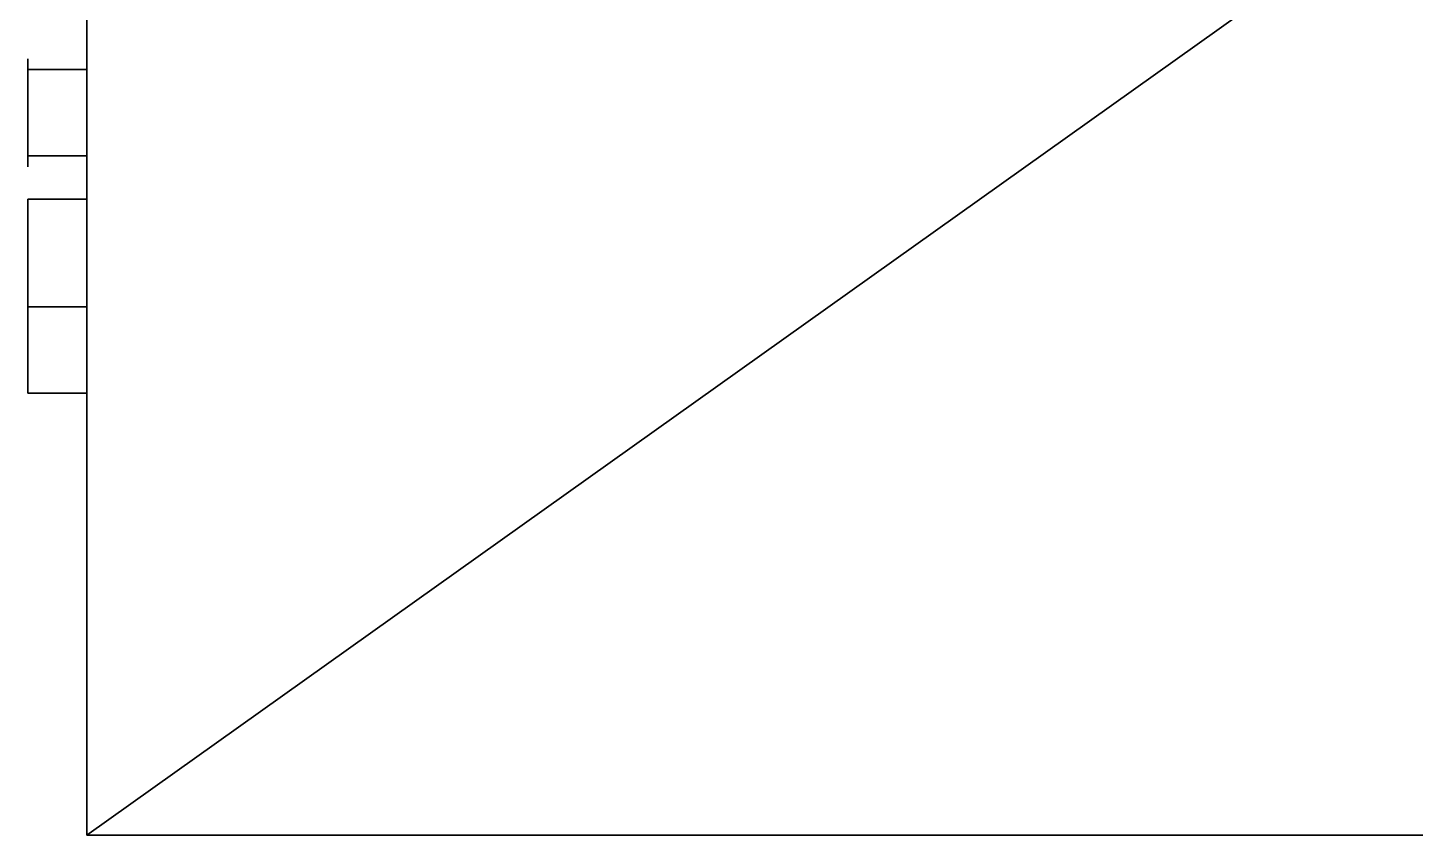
# Model space of a CAD drawing. Header units: millimetres. Extents: x -159872 to 386485, y -250577 to 158966.
# Drawn here: x 159014.26 to 159061.32, y 8956.29 to 8983.68 of the extents above; entities that cross this region are included whole.
import ezdxf

# ---------------------------------------------------------------- set-up
doc = ezdxf.new("R2010")
doc.units = ezdxf.units.MM
doc.layers.get('0').update_dxf_attribs({"lineweight": 25})
doc.layers.add('LDS-equipment-kitchen equipment', color=3, linetype='Continuous', lineweight=13)

# ---------------------------------------------------------------- blocks, each defined once
blk = doc.blocks.new('A$C8c4223e1')
at = {"lineweight": 25, "transparency": 33554687}
for points, invisible_edges in [([(28, 22.69, 28.182), (28, 26.335, 28.501), (28, 26.341, 28.341), (28, 26.335, 28.182)], 9), ([(28, 26.341, 28.341), (30, 26.341, 28.341), (30, 26.335, 28.182), (28, 26.335, 28.182)], 5), ([(28, 26.335, 28.501), (30, 26.335, 28.501), (30, 26.341, 28.341), (28, 26.341, 28.341)], 5), ([(28, 26.335, 28.501), (28, 23.739, 29.999), (28, 23.887, 30.06), (28, 24.039, 30.108)], 9), ([(28, 26.335, 28.182), (28, 23.739, 26.684), (28, 23.598, 26.757)], 9), ([(28, 26.335, 28.182), (28, 24.353, 26.519), (28, 24.195, 26.54), (28, 24.039, 26.575)], 9), ([(28, 24.039, 30.108), (28, 24.195, 30.143), (28, 26.335, 28.501)], 10), ([(28, 26.335, 28.501), (28, 23.111, 29.517), (28, 23.219, 29.635), (28, 23.336, 29.743)], 9), ([(28, 26.335, 28.182), (28, 22.854, 27.568), (28, 22.793, 27.716), (28, 22.745, 27.868)], 9), ([(28, 26.335, 28.182), (28, 23.111, 27.166), (28, 23.014, 27.292), (28, 22.928, 27.427)], 9), ([(28, 24.039, 26.575), (28, 23.887, 26.623), (28, 23.739, 26.684), (28, 26.335, 28.182)], 12), ([(28, 24.353, 26.519), (28, 26.335, 28.182), (28, 26.314, 28.024), (28, 26.279, 27.868)], 9), ([(28, 24.195, 30.143), (28, 24.353, 30.164), (28, 26.335, 28.501)], 10), ([(28, 26.335, 28.501), (28, 22.928, 29.256), (28, 23.014, 29.391), (28, 23.111, 29.517)], 9), ([(28, 22.928, 27.427), (28, 22.854, 27.568), (28, 26.335, 28.182)], 10), ([(28, 23.598, 26.757), (28, 23.463, 26.843), (28, 23.336, 26.94), (28, 26.335, 28.182)], 12), ([(28, 24.353, 30.164), (28, 24.512, 30.171), (28, 24.672, 30.164), (28, 26.335, 28.501)], 12), ([(28, 23.336, 29.743), (28, 23.463, 29.84), (28, 26.335, 28.501)], 10), ([(28, 26.335, 28.501), (28, 22.745, 28.815), (28, 22.793, 28.967), (28, 22.854, 29.115)], 9), ([(28, 26.335, 28.501), (28, 22.69, 28.182), (28, 22.683, 28.341), (28, 22.69, 28.501)], 9), ([(28, 23.336, 26.94), (28, 23.219, 27.048), (28, 23.111, 27.166), (28, 26.335, 28.182)], 12), ([(28, 23.463, 29.84), (28, 23.598, 29.926), (28, 23.739, 29.999), (28, 26.335, 28.501)], 12), ([(28, 22.69, 28.501), (28, 22.711, 28.659), (28, 22.745, 28.815), (28, 26.335, 28.501)], 12), ([(28, 22.854, 29.115), (28, 22.928, 29.256), (28, 26.335, 28.501)], 10), ([(28, 22.745, 27.868), (28, 22.711, 28.024), (28, 22.69, 28.182), (28, 26.335, 28.182)], 12), ([(28, 26.279, 28.815), (28, 26.314, 28.659), (28, 26.335, 28.501), (28, 24.672, 30.164)], 12), ([(28, 26.335, 28.182), (30, 26.335, 28.182), (30, 26.314, 28.024), (28, 26.314, 28.024)], 5), ([(28, 26.314, 28.659), (30, 26.314, 28.659), (30, 26.335, 28.501), (28, 26.335, 28.501)], 5), ([(28, 26.314, 28.024), (30, 26.314, 28.024), (30, 26.279, 27.868), (28, 26.279, 27.868)], 5), ([(28, 26.279, 28.815), (30, 26.279, 28.815), (30, 26.314, 28.659), (28, 26.314, 28.659)], 5), ([(28, 26.17, 29.115), (28, 26.231, 28.967), (28, 26.279, 28.815), (28, 24.672, 30.164)], 12), ([(28, 26.279, 27.868), (28, 26.231, 27.716), (28, 26.17, 27.568), (28, 24.353, 26.519)], 12), ([(28, 26.279, 27.868), (30, 26.279, 27.868), (30, 26.231, 27.716), (28, 26.231, 27.716)], 5), ([(28, 26.231, 28.967), (30, 26.231, 28.967), (30, 26.279, 28.815), (28, 26.279, 28.815)], 5), ([(28, 26.231, 27.716), (30, 26.231, 27.716), (30, 26.17, 27.568), (28, 26.17, 27.568)], 5), ([(28, 26.17, 29.115), (30, 26.17, 29.115), (30, 26.231, 28.967), (28, 26.231, 28.967)], 5), ([(28, 24.672, 30.164), (28, 26.011, 29.391), (28, 26.096, 29.256), (28, 26.17, 29.115)], 9), ([(28, 26.17, 27.568), (28, 26.096, 27.427), (28, 26.011, 27.292), (28, 24.353, 26.519)], 12), ([(28, 26.17, 27.568), (30, 26.17, 27.568), (30, 26.096, 27.427), (28, 26.096, 27.427)], 5), ([(28, 26.096, 29.256), (30, 26.096, 29.256), (30, 26.17, 29.115), (28, 26.17, 29.115)], 5), ([(28, 26.096, 27.427), (30, 26.096, 27.427), (30, 26.011, 27.292), (28, 26.011, 27.292)], 5), ([(28, 26.011, 29.391), (30, 26.011, 29.391), (30, 26.096, 29.256), (28, 26.096, 29.256)], 5), ([(28, 24.672, 30.164), (28, 25.806, 29.635), (28, 25.913, 29.517), (28, 26.011, 29.391)], 9), ([(28, 24.353, 26.519), (28, 26.011, 27.292), (28, 25.913, 27.166), (28, 25.806, 27.048)], 9), ([(28, 26.011, 27.292), (30, 26.011, 27.292), (30, 25.913, 27.166), (28, 25.913, 27.166)], 5), ([(28, 25.913, 29.517), (30, 25.913, 29.517), (30, 26.011, 29.391), (28, 26.011, 29.391)], 5), ([(28, 25.913, 27.166), (30, 25.913, 27.166), (30, 25.806, 27.048), (28, 25.806, 27.048)], 5), ([(28, 25.806, 29.635), (30, 25.806, 29.635), (30, 25.913, 29.517), (28, 25.913, 29.517)], 5), ([(30, 26.314, 28.024), (30, 26.335, 28.182), (30, 26.341, 28.341), (30, 23.739, 29.999)], 12), ([(30, 26.341, 28.341), (30, 26.335, 28.501), (30, 23.739, 29.999)], 10), ([(30, 26.335, 28.501), (30, 25.561, 29.84), (30, 25.427, 29.926)], 9), ([(30, 26.335, 28.501), (30, 24.195, 30.143), (30, 24.039, 30.108)], 9), ([(30, 26.335, 28.501), (30, 25.138, 30.06), (30, 24.986, 30.108)], 9), ([(30, 26.335, 28.501), (30, 25.806, 29.635), (30, 25.688, 29.743), (30, 25.561, 29.84)], 9), ([(30, 26.335, 28.501), (30, 24.353, 30.164), (30, 24.195, 30.143)], 9), ([(30, 25.427, 29.926), (30, 25.285, 29.999), (30, 25.138, 30.06), (30, 26.335, 28.501)], 12), ([(30, 25.806, 29.635), (30, 26.335, 28.501), (30, 26.314, 28.659), (30, 26.279, 28.815)], 9), ([(30, 26.335, 28.501), (30, 24.672, 30.164), (30, 24.512, 30.171), (30, 24.353, 30.164)], 9), ([(30, 24.986, 30.108), (30, 24.83, 30.143), (30, 24.672, 30.164), (30, 26.335, 28.501)], 12), ([(30, 24.039, 30.108), (30, 23.887, 30.06), (30, 23.739, 29.999), (30, 26.335, 28.501)], 12), ([(30, 23.739, 29.999), (30, 26.279, 27.868), (30, 26.314, 28.024)], 9), ([(30, 26.279, 28.815), (30, 26.096, 29.256), (30, 26.011, 29.391)], 9), ([(30, 26.279, 28.815), (30, 26.231, 28.967), (30, 26.17, 29.115), (30, 26.096, 29.256)], 8), ([(30, 26.011, 29.391), (30, 25.913, 29.517), (30, 25.806, 29.635), (30, 26.279, 28.815)], 12), ([(30, 23.739, 29.999), (30, 26.17, 27.568), (30, 26.231, 27.716), (30, 26.279, 27.868)], 9), ([(30, 23.739, 29.999), (30, 26.096, 27.427), (30, 26.17, 27.568)], 9), ([(30, 26.096, 27.427), (30, 23.336, 29.743), (30, 23.219, 29.635), (30, 23.111, 29.517)], 9), ([(30, 26.096, 27.427), (30, 23.463, 29.84), (30, 23.336, 29.743)], 9), ([(30, 26.096, 27.427), (30, 22.745, 28.815), (30, 22.711, 28.659), (30, 22.69, 28.501)], 9), ([(30, 26.096, 27.427), (30, 22.928, 29.256), (30, 22.854, 29.115)], 9), ([(30, 26.096, 27.427), (30, 23.739, 29.999), (30, 23.598, 29.926), (30, 23.463, 29.84)], 9), ([(30, 22.854, 29.115), (30, 22.793, 28.967), (30, 22.745, 28.815), (30, 26.096, 27.427)], 12), ([(30, 23.111, 29.517), (30, 23.014, 29.391), (30, 22.928, 29.256), (30, 26.096, 27.427)], 12), ([(30, 26.011, 27.292), (30, 26.096, 27.427), (30, 22.69, 28.501)], 10), ([(30, 25.806, 27.048), (30, 25.913, 27.166), (30, 26.011, 27.292), (30, 22.69, 28.501)], 12), ([(28, 25.806, 29.635), (28, 24.672, 30.164), (28, 24.83, 30.143), (28, 24.986, 30.108)], 9), ([(28, 24.986, 30.108), (28, 25.138, 30.06), (28, 25.806, 29.635)], 10), ([(28, 25.561, 29.84), (28, 25.688, 29.743), (28, 25.806, 29.635), (28, 25.138, 30.06)], 12), ([(28, 25.806, 27.048), (28, 25.688, 26.94), (28, 25.561, 26.843), (28, 24.353, 26.519)], 12), ([(28, 25.806, 27.048), (30, 25.806, 27.048), (30, 25.688, 26.94), (28, 25.688, 26.94)], 5), ([(28, 25.688, 29.743), (30, 25.688, 29.743), (30, 25.806, 29.635), (28, 25.806, 29.635)], 5), ([(28, 25.688, 26.94), (30, 25.688, 26.94), (30, 25.561, 26.843), (28, 25.561, 26.843)], 5), ([(28, 25.561, 29.84), (30, 25.561, 29.84), (30, 25.688, 29.743), (28, 25.688, 29.743)], 5), ([(28, 25.138, 30.06), (28, 25.285, 29.999), (28, 25.427, 29.926), (28, 25.561, 29.84)], 8), ([(28, 24.672, 26.519), (28, 25.561, 26.843), (28, 25.427, 26.757), (28, 25.285, 26.684)], 9), ([(28, 24.672, 26.519), (28, 24.512, 26.512), (28, 24.353, 26.519), (28, 25.561, 26.843)], 12), ([(28, 25.561, 26.843), (30, 25.561, 26.843), (30, 25.427, 26.757), (28, 25.427, 26.757)], 5), ([(28, 25.427, 29.926), (30, 25.427, 29.926), (30, 25.561, 29.84), (28, 25.561, 29.84)], 5), ([(28, 25.427, 26.757), (30, 25.427, 26.757), (30, 25.285, 26.684), (28, 25.285, 26.684)], 5), ([(28, 25.285, 29.999), (30, 25.285, 29.999), (30, 25.427, 29.926), (28, 25.427, 29.926)], 5), ([(30, 22.69, 28.501), (30, 25.561, 26.843), (30, 25.688, 26.94), (30, 25.806, 27.048)], 9), ([(30, 25.285, 26.684), (30, 25.427, 26.757), (30, 25.561, 26.843), (30, 22.69, 28.501)], 12), ([(28, 25.285, 26.684), (28, 25.138, 26.623), (28, 24.986, 26.575), (28, 24.83, 26.54)], 8), ([(28, 24.83, 26.54), (28, 24.672, 26.519), (28, 25.285, 26.684)], 10), ([(28, 25.285, 26.684), (30, 25.285, 26.684), (30, 25.138, 26.623), (28, 25.138, 26.623)], 5), ([(28, 25.138, 30.06), (30, 25.138, 30.06), (30, 25.285, 29.999), (28, 25.285, 29.999)], 5), ([(28, 25.138, 26.623), (30, 25.138, 26.623), (30, 24.986, 26.575), (28, 24.986, 26.575)], 5), ([(28, 24.986, 30.108), (30, 24.986, 30.108), (30, 25.138, 30.06), (28, 25.138, 30.06)], 5), ([(28, 24.986, 26.575), (30, 24.986, 26.575), (30, 24.83, 26.54), (28, 24.83, 26.54)], 5), ([(28, 24.83, 30.143), (30, 24.83, 30.143), (30, 24.986, 30.108), (28, 24.986, 30.108)], 5), ([(30, 24.986, 26.575), (30, 25.138, 26.623), (30, 25.285, 26.684), (30, 22.69, 28.501)], 12), ([(30, 22.69, 28.501), (30, 24.83, 26.54), (30, 24.986, 26.575)], 9), ([(28, 24.83, 26.54), (30, 24.83, 26.54), (30, 24.672, 26.519), (28, 24.672, 26.519)], 5), ([(28, 24.672, 30.164), (30, 24.672, 30.164), (30, 24.83, 30.143), (28, 24.83, 30.143)], 5), ([(28, 24.672, 26.519), (30, 24.672, 26.519), (30, 24.512, 26.512), (28, 24.512, 26.512)], 5), ([(28, 24.512, 30.171), (30, 24.512, 30.171), (30, 24.672, 30.164), (28, 24.672, 30.164)], 5), ([(28, 24.353, 30.164), (30, 24.353, 30.164), (30, 24.512, 30.171), (28, 24.512, 30.171)], 5), ([(28, 24.512, 26.512), (30, 24.512, 26.512), (30, 24.353, 26.519), (28, 24.353, 26.519)], 5), ([(30, 22.69, 28.501), (30, 24.672, 26.519), (30, 24.83, 26.54)], 9), ([(30, 22.69, 28.501), (30, 24.353, 26.519), (30, 24.512, 26.512), (30, 24.672, 26.519)], 9), ([(28, 24.195, 30.143), (30, 24.195, 30.143), (30, 24.353, 30.164), (28, 24.353, 30.164)], 5), ([(28, 24.353, 26.519), (30, 24.353, 26.519), (30, 24.195, 26.54), (28, 24.195, 26.54)], 5), ([(28, 24.039, 30.108), (30, 24.039, 30.108), (30, 24.195, 30.143), (28, 24.195, 30.143)], 5), ([(28, 24.195, 26.54), (30, 24.195, 26.54), (30, 24.039, 26.575), (28, 24.039, 26.575)], 5), ([(28, 23.887, 30.06), (30, 23.887, 30.06), (30, 24.039, 30.108), (28, 24.039, 30.108)], 5), ([(28, 24.039, 26.575), (30, 24.039, 26.575), (30, 23.887, 26.623), (28, 23.887, 26.623)], 5), ([(30, 24.353, 26.519), (30, 22.711, 28.024), (30, 22.745, 27.868)], 9), ([(30, 24.353, 26.519), (30, 23.739, 26.684), (30, 23.887, 26.623), (30, 24.039, 26.575)], 9), ([(30, 24.353, 26.519), (30, 23.336, 26.94), (30, 23.463, 26.843), (30, 23.598, 26.757)], 9), ([(30, 24.353, 26.519), (30, 22.854, 27.568), (30, 22.928, 27.427)], 9), ([(30, 24.353, 26.519), (30, 22.69, 28.182), (30, 22.711, 28.024)], 9), ([(30, 23.598, 26.757), (30, 23.739, 26.684), (30, 24.353, 26.519)], 10), ([(30, 22.745, 27.868), (30, 22.793, 27.716), (30, 22.854, 27.568), (30, 24.353, 26.519)], 12), ([(30, 24.353, 26.519), (30, 23.111, 27.166), (30, 23.219, 27.048), (30, 23.336, 26.94)], 9), ([(30, 24.353, 26.519), (30, 22.69, 28.501), (30, 22.683, 28.341), (30, 22.69, 28.182)], 9), ([(30, 22.928, 27.427), (30, 23.014, 27.292), (30, 23.111, 27.166), (30, 24.353, 26.519)], 12), ([(30, 24.039, 26.575), (30, 24.195, 26.54), (30, 24.353, 26.519)], 8), ([(28, 23.739, 29.999), (30, 23.739, 29.999), (30, 23.887, 30.06), (28, 23.887, 30.06)], 5), ([(28, 23.887, 26.623), (30, 23.887, 26.623), (30, 23.739, 26.684), (28, 23.739, 26.684)], 5), ([(28, 23.598, 29.926), (30, 23.598, 29.926), (30, 23.739, 29.999), (28, 23.739, 29.999)], 5), ([(28, 23.739, 26.684), (30, 23.739, 26.684), (30, 23.598, 26.757), (28, 23.598, 26.757)], 5), ([(28, 23.463, 29.84), (30, 23.463, 29.84), (30, 23.598, 29.926), (28, 23.598, 29.926)], 5), ([(28, 23.598, 26.757), (30, 23.598, 26.757), (30, 23.463, 26.843), (28, 23.463, 26.843)], 5), ([(28, 23.336, 29.743), (30, 23.336, 29.743), (30, 23.463, 29.84), (28, 23.463, 29.84)], 5), ([(28, 23.463, 26.843), (30, 23.463, 26.843), (30, 23.336, 26.94), (28, 23.336, 26.94)], 5), ([(28, 23.219, 29.635), (30, 23.219, 29.635), (30, 23.336, 29.743), (28, 23.336, 29.743)], 5), ([(28, 23.336, 26.94), (30, 23.336, 26.94), (30, 23.219, 27.048), (28, 23.219, 27.048)], 5), ([(28, 23.111, 29.517), (30, 23.111, 29.517), (30, 23.219, 29.635), (28, 23.219, 29.635)], 5), ([(28, 23.219, 27.048), (30, 23.219, 27.048), (30, 23.111, 27.166), (28, 23.111, 27.166)], 5), ([(28, 23.014, 29.391), (30, 23.014, 29.391), (30, 23.111, 29.517), (28, 23.111, 29.517)], 5), ([(28, 23.111, 27.166), (30, 23.111, 27.166), (30, 23.014, 27.292), (28, 23.014, 27.292)], 5), ([(28, 22.928, 29.256), (30, 22.928, 29.256), (30, 23.014, 29.391), (28, 23.014, 29.391)], 5), ([(28, 23.014, 27.292), (30, 23.014, 27.292), (30, 22.928, 27.427), (28, 22.928, 27.427)], 5), ([(28, 22.854, 29.115), (30, 22.854, 29.115), (30, 22.928, 29.256), (28, 22.928, 29.256)], 5), ([(28, 22.928, 27.427), (30, 22.928, 27.427), (30, 22.854, 27.568), (28, 22.854, 27.568)], 5), ([(28, 22.793, 28.967), (30, 22.793, 28.967), (30, 22.854, 29.115), (28, 22.854, 29.115)], 5), ([(28, 22.854, 27.568), (30, 22.854, 27.568), (30, 22.793, 27.716), (28, 22.793, 27.716)], 5), ([(28, 22.745, 28.815), (30, 22.745, 28.815), (30, 22.793, 28.967), (28, 22.793, 28.967)], 5), ([(28, 22.793, 27.716), (30, 22.793, 27.716), (30, 22.745, 27.868), (28, 22.745, 27.868)], 5), ([(28, 22.711, 28.659), (30, 22.711, 28.659), (30, 22.745, 28.815), (28, 22.745, 28.815)], 5), ([(28, 22.745, 27.868), (30, 22.745, 27.868), (30, 22.711, 28.024), (28, 22.711, 28.024)], 5), ([(28, 22.69, 28.501), (30, 22.69, 28.501), (30, 22.711, 28.659), (28, 22.711, 28.659)], 5), ([(28, 22.711, 28.024), (30, 22.711, 28.024), (30, 22.69, 28.182), (28, 22.69, 28.182)], 5), ([(28, 22.683, 28.341), (30, 22.683, 28.341), (30, 22.69, 28.501), (28, 22.69, 28.501)], 5), ([(28, 22.69, 28.182), (30, 22.69, 28.182), (30, 22.683, 28.341), (28, 22.683, 28.341)], 5), ([(28, 17.927, 17.927), (28, 21.585, 17.927), (28, 21.585, 15), (28, 17.927, 15)], 8), ([(30, 17.927, 15), (30, 21.585, 15), (30, 21.585, 17.927), (30, 17.927, 17.927)], 8), ([(28, 17.927, 17.927), (28, 15.353, 16.534), (28, 15.247, 16.751), (28, 15.159, 16.976)], 9), ([(28, 15.159, 16.976), (28, 15.09, 17.208), (28, 17.927, 17.927)], 10), ([(28, 17.927, 17.927), (28, 15.773, 15.945), (28, 15.617, 16.129)], 9), ([(28, 17.927, 17.927), (28, 16.976, 15.159), (28, 16.751, 15.247), (28, 16.534, 15.353)], 9), ([(28, 15.617, 16.129), (28, 15.477, 16.326), (28, 15.353, 16.534), (28, 17.927, 17.927)], 12), ([(28, 16.534, 15.353), (28, 16.326, 15.477), (28, 17.927, 17.927)], 10), ([(28, 17.927, 17.927), (28, 17.927, 15), (28, 17.685, 15.01), (28, 17.445, 15.04)], 9), ([(28, 15.09, 17.208), (28, 15.04, 17.445), (28, 17.927, 17.927)], 10), ([(28, 17.445, 15.04), (28, 17.208, 15.09), (28, 16.976, 15.159), (28, 17.927, 17.927)], 12), ([(28, 17.927, 17.927), (28, 15.945, 15.773), (28, 15.773, 15.945)], 9), ([(28, 15.04, 17.445), (28, 15.01, 17.685), (28, 15, 17.927), (28, 17.927, 17.927)], 12), ([(28, 15, 17.927), (28, 15, 30.732), (28, 17.927, 30.732), (28, 17.927, 17.927)], 8), ([(28, 16.326, 15.477), (28, 16.129, 15.617), (28, 15.945, 15.773), (28, 17.927, 17.927)], 12), ([(28, 17.927, 15), (30, 17.927, 15), (30, 17.685, 15.01), (28, 17.685, 15.01)], 4), ([(30, 17.927, 17.927), (30, 16.326, 15.477), (30, 16.534, 15.353), (30, 16.751, 15.247)], 9), ([(30, 17.927, 17.927), (30, 15.09, 17.208), (30, 15.159, 16.976)], 9), ([(30, 17.927, 17.927), (30, 15, 17.927), (30, 15.01, 17.685), (30, 15.04, 17.445)], 9), ([(30, 16.751, 15.247), (30, 16.976, 15.159), (30, 17.927, 17.927)], 10), ([(30, 17.927, 17.927), (30, 15.773, 15.945), (30, 15.945, 15.773), (30, 16.129, 15.617)], 9), ([(30, 17.927, 17.927), (30, 15.353, 16.534), (30, 15.477, 16.326)], 9), ([(30, 15.04, 17.445), (30, 15.09, 17.208), (30, 17.927, 17.927)], 10), ([(30, 16.129, 15.617), (30, 16.326, 15.477), (30, 17.927, 17.927)], 10), ([(30, 15.159, 16.976), (30, 15.247, 16.751), (30, 15.353, 16.534), (30, 17.927, 17.927)], 12), ([(30, 16.976, 15.159), (30, 17.208, 15.09), (30, 17.445, 15.04), (30, 17.927, 17.927)], 12), ([(30, 17.927, 17.927), (30, 17.927, 30.732), (30, 15, 30.732), (30, 15, 17.927)], 8), ([(30, 17.445, 15.04), (30, 17.685, 15.01), (30, 17.927, 15), (30, 17.927, 17.927)], 12), ([(30, 15.477, 16.326), (30, 15.617, 16.129), (30, 15.773, 15.945), (30, 17.927, 17.927)], 12), ([(28, 17.685, 15.01), (30, 17.685, 15.01), (30, 17.445, 15.04), (28, 17.445, 15.04)], 5), ([(28, 17.445, 15.04), (30, 17.445, 15.04), (30, 17.208, 15.09), (28, 17.208, 15.09)], 5), ([(28, 17.208, 15.09), (30, 17.208, 15.09), (30, 16.976, 15.159), (28, 16.976, 15.159)], 5), ([(28, 16.976, 15.159), (30, 16.976, 15.159), (30, 16.751, 15.247), (28, 16.751, 15.247)], 5), ([(28, 16.751, 15.247), (30, 16.751, 15.247), (30, 16.534, 15.353), (28, 16.534, 15.353)], 5), ([(28, 16.534, 15.353), (30, 16.534, 15.353), (30, 16.326, 15.477), (28, 16.326, 15.477)], 5), ([(28, 16.326, 15.477), (30, 16.326, 15.477), (30, 16.129, 15.617), (28, 16.129, 15.617)], 5), ([(28, 16.129, 15.617), (30, 16.129, 15.617), (30, 15.945, 15.773), (28, 15.945, 15.773)], 5), ([(28, 15.945, 15.773), (30, 15.945, 15.773), (30, 15.773, 15.945), (28, 15.773, 15.945)], 5), ([(28, 15.773, 15.945), (30, 15.773, 15.945), (30, 15.617, 16.129), (28, 15.617, 16.129)], 5), ([(28, 15.617, 16.129), (30, 15.617, 16.129), (30, 15.477, 16.326), (28, 15.477, 16.326)], 5), ([(28, 15.477, 16.326), (30, 15.477, 16.326), (30, 15.353, 16.534), (28, 15.353, 16.534)], 5), ([(28, 15.353, 16.534), (30, 15.353, 16.534), (30, 15.247, 16.751), (28, 15.247, 16.751)], 5), ([(28, 15.247, 16.751), (30, 15.247, 16.751), (30, 15.159, 16.976), (28, 15.159, 16.976)], 5), ([(28, 15.159, 16.976), (30, 15.159, 16.976), (30, 15.09, 17.208), (28, 15.09, 17.208)], 5), ([(28, 15.09, 17.208), (30, 15.09, 17.208), (30, 15.04, 17.445), (28, 15.04, 17.445)], 5), ([(28, 15.04, 17.445), (30, 15.04, 17.445), (30, 15.01, 17.685), (28, 15.01, 17.685)], 5), ([(28, 15.01, 17.685), (30, 15.01, 17.685), (30, 15, 17.927), (28, 15, 17.927)], 1)]:
    blk.add_3dface(points, dxfattribs=dict(at, invisible_edges=invisible_edges))
for points in [[(28, 25.976, 15), (28, 23.049, 15), (28, 23.049, 24.512), (28, 25.976, 24.512)], [(30, 25.976, 24.512), (28, 25.976, 24.512), (28, 23.049, 24.512), (30, 23.049, 24.512)], [(30, 25.976, 15), (28, 25.976, 15), (28, 25.976, 24.512), (30, 25.976, 24.512)], [(30, 23.049, 15), (28, 23.049, 15), (28, 25.976, 15), (30, 25.976, 15)], [(30, 25.976, 15), (30, 25.976, 24.512), (30, 23.049, 24.512), (30, 23.049, 15)], [(30, 23.049, 24.512), (28, 23.049, 24.512), (28, 23.049, 15), (30, 23.049, 15)], [(30, 21.585, 17.927), (28, 21.585, 17.927), (28, 17.927, 17.927), (30, 17.927, 17.927)], [(30, 21.585, 15), (28, 21.585, 15), (28, 21.585, 17.927), (30, 21.585, 17.927)], [(30, 17.927, 15), (28, 17.927, 15), (28, 21.585, 15), (30, 21.585, 15)], [(30, 17.927, 17.927), (28, 17.927, 17.927), (28, 17.927, 30.732), (30, 17.927, 30.732)], [(30, 17.927, 30.732), (28, 17.927, 30.732), (28, 15, 30.732), (30, 15, 30.732)], [(30, 15, 30.732), (28, 15, 30.732), (28, 15, 17.927), (30, 15, 17.927)]]:
    blk.add_3dface(points, dxfattribs=at)
mesh = blk.add_polyface(dxfattribs=at)
corners = [(430, 285, 165), (30, 285), (30, 285, 165), (430, 285), (30, 0), (30, 0, 165), (430, 0), (430, 0, 165)]
mesh.append_faces([[corners[k] for k in face] for face in [(5, 7, 2, 2), (2, 7, 0, 0), (6, 4, 3, 3), (3, 4, 1, 1), (6, 3, 7, 7), (7, 3, 0, 0), (4, 6, 5, 5), (5, 6, 7, 7), (1, 4, 2, 2), (2, 4, 5, 5), (3, 1, 0, 0), (0, 1, 2, 2)]], dxfattribs={"vtx3": -1})
blk = doc.blocks.new('Group-410')
at = {"layer": 'LDS-equipment-kitchen equipment'}
blk.add_blockref('A$C8c4223e1', (98312.751, 45413.801), dxfattribs=at)

msp = doc.modelspace()

# ---------------------------------------------------------------- block references
at = {"layer": 'LDS-equipment-kitchen equipment', "color": 7}
msp.add_blockref('Group-410', (60673.51323, -36457.51522), dxfattribs=at)

doc.saveas('drawing.dxf')
